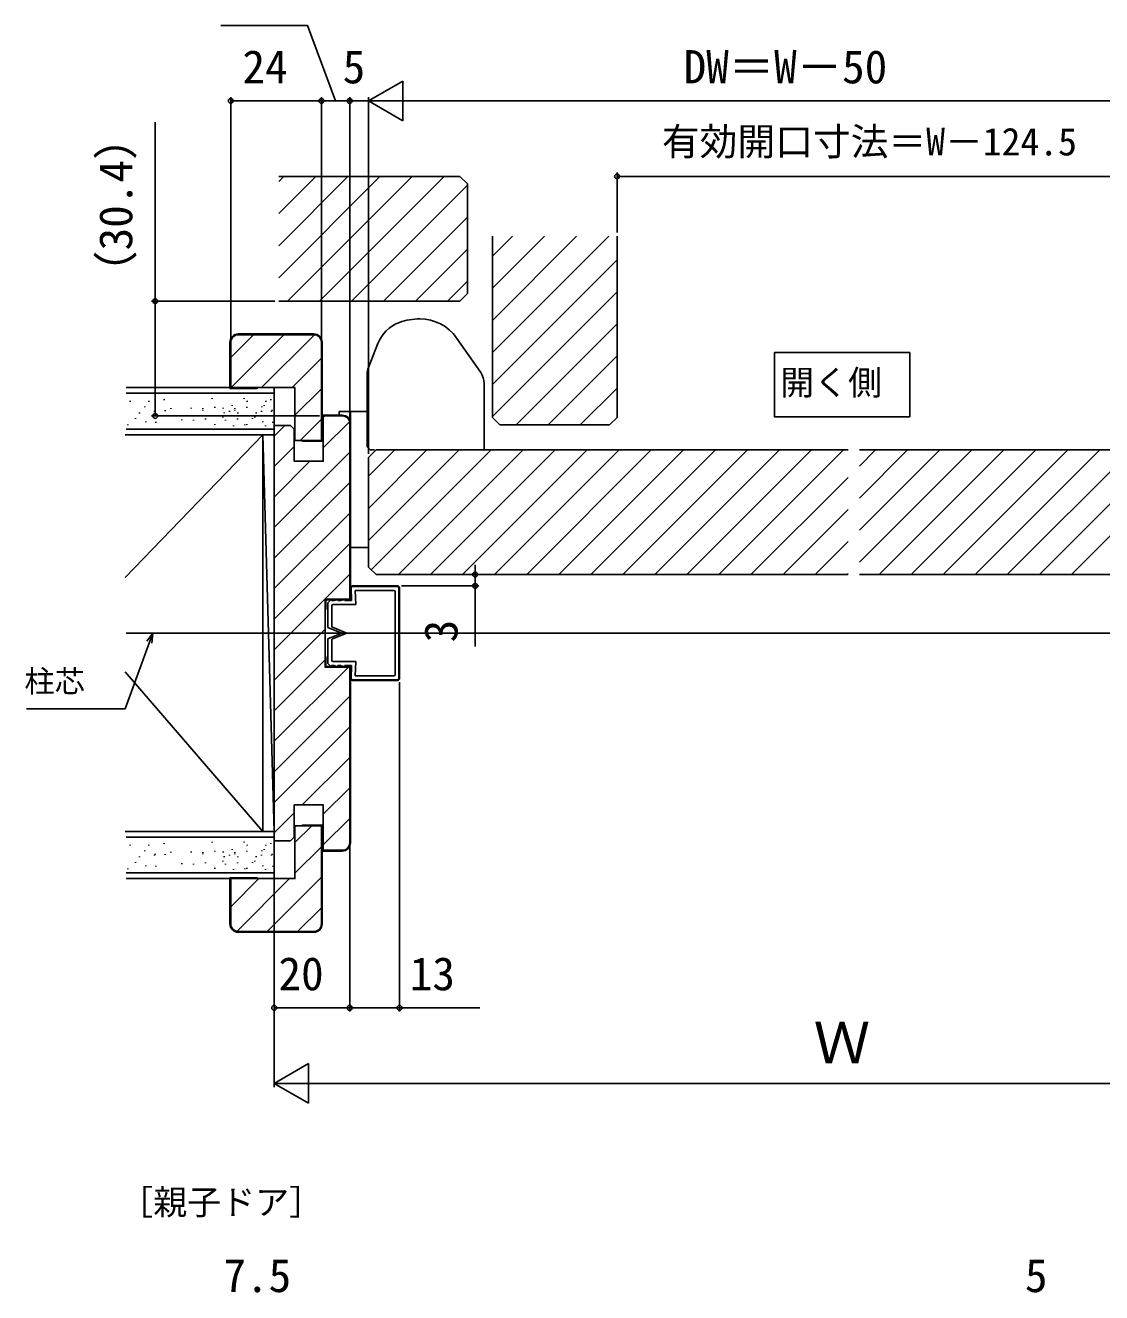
# Model space of a CAD drawing. Units: millimetres, scale not verified. Extents: x -525 to 525, y -783 to 780.
# Drawn here: x -87 to 198, y 93.3 to 428.8 of the extents above; entities that cross this region are included whole.
import ezdxf
from ezdxf.enums import TextEntityAlignment as Align

# ---------------------------------------------------------------- set-up
doc = ezdxf.new("R2010")
doc.units = ezdxf.units.MM
doc.header["$LTSCALE"] = 4
for name, color, linetype in [('0-2_USER1', 3, 'Continuous'), ('0-4_YKK_12', 2, 'Continuous'), ('0-5_YKK_13', 4, 'Continuous'), ('0-7_YKK_D', 6, 'Continuous'), ('0-9_YSS_K', 3, 'Continuous'), ('0-A_YSS_KE', 3, 'Continuous')]:
    doc.layers.add(name, color=color, linetype=linetype)
doc.styles.add('ＭＳ ゴシック', font='')
doc.styles.get('ＭＳ ゴシック').set_extended_font_data('MS Gothic')

msp = doc.modelspace()

# ---------------------------------------------------------------- linework, layer by layer
at = {"layer": '0-2_USER1'}
msp.add_lwpolyline([(147.194, 342.18), (147.194, 325.167), (111.352, 325.167), (111.352, 342.18)], close=True, dxfattribs=at)
at = {"layer": '0-4_YKK_12'}
for p, q in [((-19.916, 388.8), (28.084, 388.8)), ((-19.916, 387.436), (-18.552, 388.8)), ((-19.916, 378.951), (-10.067, 388.8)), ((-19.916, 370.466), (-1.582, 388.8)), ((-19.916, 361.98), (6.903, 388.8)), ((-17.611, 355.8), (15.389, 388.8)), ((-9.126, 355.8), (23.874, 388.8)), ((-0.641, 355.8), (30.084, 386.525)), ((30.084, 386.8), (28.084, 388.8)), ((30.084, 386.8), (30.084, 357.8)), ((7.844, 355.8), (30.084, 378.039)), ((36.684, 373), (36.684, 325)), ((36.684, 367.669), (42.015, 373)), ((36.684, 359.183), (50.5, 373)), ((36.684, 350.698), (58.986, 373)), ((36.684, 342.213), (67.471, 373)), ((69.684, 373), (69.684, 325)), ((16.33, 355.8), (30.084, 369.554)), ((36.684, 333.728), (69.684, 366.728)), ((24.815, 355.8), (30.084, 361.069)), ((-19.916, 355.8), (28.084, 355.8)), ((30.084, 357.8), (28.084, 355.8)), ((36.684, 325.242), (69.684, 358.242)), ((42.927, 323), (69.684, 349.757)), ((51.412, 323), (69.684, 341.272)), ((59.897, 323), (69.684, 332.787)), ((38.684, 323), (36.684, 325)), ((67.684, 323), (38.684, 323)), ((67.684, 323), (69.684, 325)), ((3.884, 314.398), (5.884, 316.398)), ((3.884, 309.413), (10.869, 316.398)), ((3.884, 300.928), (19.354, 316.398)), ((3.884, 292.442), (27.84, 316.398)), ((4.604, 284.678), (36.325, 316.398)), ((130.884, 316.398), (5.884, 316.398)), ((11.81, 283.398), (44.81, 316.398)), ((20.296, 283.398), (53.296, 316.398)), ((28.781, 283.398), (61.781, 316.398)), ((37.266, 283.398), (70.266, 316.398)), ((45.751, 283.398), (78.751, 316.398)), ((54.237, 283.398), (87.237, 316.398)), ((62.722, 283.398), (95.722, 316.398)), ((71.207, 283.398), (104.207, 316.398)), ((79.693, 283.398), (112.693, 316.398)), ((88.178, 283.398), (121.178, 316.398)), ((96.663, 283.398), (129.663, 316.398)), ((258.884, 316.398), (133.884, 316.398)), ((133.884, 312.134), (138.148, 316.398)), ((133.884, 303.648), (146.634, 316.398)), ((133.884, 295.163), (155.119, 316.398)), ((133.884, 286.678), (163.604, 316.398)), ((139.09, 283.398), (172.09, 316.398)), ((147.575, 283.398), (180.575, 316.398)), ((156.06, 283.398), (189.06, 316.398)), ((164.545, 283.398), (197.545, 316.398)), ((173.031, 283.398), (206.031, 316.398)), ((181.516, 283.398), (214.516, 316.398)), ((190.001, 283.398), (223.001, 316.398)), ((3.884, 285.398), (3.884, 314.398)), ((105.148, 283.398), (130.884, 309.134)), ((113.634, 283.398), (130.884, 300.648)), ((122.119, 283.398), (130.884, 292.163)), ((3.884, 285.398), (5.884, 283.398)), ((130.884, 283.398), (5.884, 283.398)), ((130.604, 283.398), (130.884, 283.678)), ((258.884, 283.398), (133.884, 283.398)), ((-0.825, 277.373), (-0.915, 279.87)), ((-0.416, 280.4), (11.584, 280.4)), ((12.084, 279.9), (12.084, 255.9)), ((325.209, 267.898), (-60.332, 267.898)), ((-0.915, 255.93), (-0.825, 258.427)), ((11.584, 255.4), (-0.416, 255.4))]:
    msp.add_line(p, q, dxfattribs=at)
for centre, start, end in [((-0.416, 279.9), 90, 183.44813), ((11.584, 279.9), 0, 90), ((-0.416, 255.9), 176.55187, 270), ((11.584, 255.9), 270, 0)]:
    msp.add_arc(centre, 0.5, start, end, dxfattribs=at)
at = {"layer": '0-5_YKK_13'}
for p, q in [((27.139, 346.069), (27.247, 345.915)), ((27.247, 345.915), (33.568, 336.886)), ((3.82, 338.23), (6.302, 344.531)), ((3.473, 317.201), (3.473, 336.398)), ((34.473, 334.018), (34.473, 316.401)), ((-0.916, 326.6), (-3.916, 326.6)), ((-3.916, 326.6), (-3.916, 325.6)), ((-0.916, 324.6), (-0.916, 326.6)), ((3.473, 326.6), (-0.916, 326.6)), ((-0.916, 324.6), (-0.916, 313.1)), ((3.473, 317.201), (4.273, 316.401)), ((5.473, 316.401), (4.273, 316.401)), ((-0.916, 307.1), (-0.916, 313.1)), ((-0.916, 301.1), (-0.916, 307.1)), ((-0.916, 301.1), (-0.916, 287.6)), ((-0.916, 290.6), (3.884, 290.6)), ((-0.916, 281.6), (-0.916, 287.6)), ((-0.616, 276.5), (-0.766, 279.879)), ((-0.416, 280.25), (11.584, 280.25)), ((10.584, 279.2), (0.327, 279.2)), ((0.499, 275.45), (0.327, 279.2)), ((10.884, 256.9), (10.884, 278.9)), ((11.934, 279.9), (11.934, 255.9)), ((-5.916, 276.9), (-6.916, 275.9)), ((-6.916, 269.4), (-6.916, 275.9)), ((-5.916, 276.9), (-5.916, 276.5)), ((-5.916, 276.5), (-5.216, 276.5)), ((-5.866, 269.713), (-5.866, 275.15)), ((-5.566, 275.45), (0.499, 275.45)), ((-5.216, 276.5), (-4.216, 276.9)), ((-4.216, 276.9), (-4.216, 276.5)), ((-3.516, 276.5), (-4.216, 276.5)), ((-3.516, 276.5), (-2.516, 276.9)), ((-2.516, 276.9), (-2.516, 276.5)), ((-2.416, 276.5), (-0.616, 276.5)), ((-6.916, 269.4), (-3.24, 267.9)), ((-5.679, 269.435), (-1.916, 267.9)), ((-6.916, 266.4), (-3.24, 267.9)), ((-6.916, 259.9), (-6.916, 266.4)), ((-5.866, 260.65), (-5.866, 266.087)), ((-5.679, 266.365), (-1.916, 267.9)), ((-5.916, 258.9), (-6.916, 259.9)), ((-5.916, 258.9), (-5.916, 259.3)), ((-5.916, 259.3), (-5.216, 259.3)), ((-5.566, 260.35), (0.499, 260.35)), ((-5.216, 259.3), (-4.216, 258.9)), ((-4.216, 258.9), (-4.216, 259.3)), ((-3.516, 259.3), (-4.216, 259.3)), ((-3.516, 259.3), (-2.516, 258.9)), ((-2.516, 258.9), (-2.516, 259.3)), ((-2.416, 259.3), (-0.616, 259.3)), ((-0.616, 259.3), (-0.766, 255.921)), ((0.499, 260.35), (0.327, 256.6)), ((-0.416, 255.55), (11.584, 255.55)), ((10.584, 256.6), (0.327, 256.6))]:
    msp.add_line(p, q, dxfattribs=at)
for centre, radius, start, end in [((15.42, 340.939), 9.8, 110, 158.5), ((17.473, 335.301), 15.8, 90, 110), ((17.473, 339.301), 11.8, 35, 90), ((8.473, 336.398), 5, 158.5, 180), ((29.473, 334.018), 5, 0, 35), ((-0.416, 279.9), 0.35, 90, 183.44813), ((10.584, 278.9), 0.3, 0, 90), ((11.584, 279.9), 0.35, 0, 90), ((-5.566, 275.15), 0.3, 90, 180), ((-5.566, 269.713), 0.3, 180, 247.805), ((-5.566, 266.087), 0.3, 112.195, 180), ((-5.566, 260.65), 0.3, 180, 270), ((-0.416, 255.9), 0.35, 176.55187, 270), ((10.584, 256.9), 0.3, 270, 0), ((11.584, 255.9), 0.35, 270, 0)]:
    msp.add_arc(centre, radius, start, end, dxfattribs=at)
at = {"layer": '0-7_YKK_D'}
for p, q in [((3.884, 408.8), (12.977, 414.05)), ((12.977, 403.55), (12.977, 414.05)), ((-32.616, 345.9), (-32.616, 409.8)), ((-8.616, 345.899), (-8.616, 409.8)), ((-8.616, 345.899), (-8.616, 409.8)), ((-1.116, 324.398), (-1.116, 409.8)), ((-1.116, 324.398), (-1.116, 409.8)), ((3.884, 315.398), (3.884, 409.8)), ((3.884, 315.398), (3.884, 409.8)), ((-8.616, 408.8), (-32.616, 408.8)), ((-8.616, 408.8), (-1.116, 408.8)), ((-1.116, 408.8), (3.884, 408.8)), ((3.884, 408.8), (12.977, 403.55)), ((3.884, 408.8), (22.07, 408.8)), ((250.384, 408.8), (14.384, 408.8)), ((69.684, 374), (69.684, 389.8)), ((252.684, 388.8), (69.684, 388.8)), ((-20.916, 355.8), (-53.616, 355.8)), ((-9.116, 325.398), (-53.616, 325.398)), ((32.084, 283.398), (32.084, 285.948)), ((12.758, 283.398), (33.084, 283.398)), ((32.084, 283.398), (32.084, 280.397)), ((12.637, 280.397), (33.084, 280.397)), ((32.084, 280.397), (32.084, 264.343)), ((12.084, 254.9), (12.084, 167.701)), ((-21.116, 211.9), (-21.116, 147.701)), ((-21.116, 211.9), (-21.116, 167.701)), ((-1.117, 211.344), (-1.117, 167.701)), ((-1.117, 211.344), (-1.117, 167.701)), ((-21.116, 168.701), (-1.117, 168.701)), ((-21.116, 148.701), (-12.023, 153.951)), ((-12.023, 143.451), (-12.023, 153.951)), ((-21.116, 148.701), (-12.023, 143.451)), ((-21.116, 148.701), (-2.93, 148.701)), ((-10.616, 148.701), (275.384, 148.701))]:
    msp.add_line(p, q, dxfattribs=at)
for points in [[(-4.866, 408.8), (-12.314, 428.8), (-35.268, 428.8)], [(-52.616, 325.398), (-52.616, 355.8), (-52.616, 403.191)], [(-53.275, 267.898), (-54.153, 265.504), (-60.602, 247.898), (-86.697, 247.898)], [(-54.794, 265.739), (-53.275, 267.898), (-53.511, 265.269)], [(-1.117, 168.701), (12.084, 168.701), (33.361, 168.701)]]:
    msp.add_lwpolyline(points, dxfattribs=at)
for centre in [(-32.616, 408.8), (-8.616, 408.8), (-8.616, 408.8), (-1.116, 408.8), (-1.116, 408.8), (69.684, 388.8), (-52.616, 355.8), (-52.616, 325.398), (32.084, 283.398), (32.084, 280.397), (-21.116, 168.701), (-1.117, 168.701), (-1.117, 168.701), (12.084, 168.701)]:
    msp.add_circle(centre, 0.637, dxfattribs=at)
at = {"layer": '0-9_YSS_K'}
for p, q in [((-32.616, 340.909), (-26.626, 346.899)), ((-32.544, 332.899), (-18.544, 346.899)), ((-24.462, 332.899), (-10.467, 346.893)), ((-16.38, 332.899), (-8.616, 340.662)), ((-21.116, 332.897), (-60.332, 332.897)), ((-21.116, 320.397), (-21.116, 332.897)), ((-15.616, 325.58), (-8.616, 332.58)), ((-21.116, 331.397), (-60.332, 331.397)), ((-59.258, 329.353), (-59.258, 329.153)), ((-54.323, 329.353), (-54.323, 329.153)), ((-50.286, 329.802), (-50.286, 329.602)), ((-37.502, 330.138), (-37.502, 329.938)), ((-29.024, 330.138), (-29.024, 329.938)), ((-28.279, 329.353), (-28.279, 329.153)), ((-23.345, 329.353), (-23.345, 329.153)), ((-21.959, 329.802), (-21.959, 329.602)), ((-56.82, 326.263), (-56.82, 326.063)), ((-55.333, 327.895), (-55.333, 327.695)), ((-52.783, 326.711), (-52.783, 326.511)), ((-52.641, 326.998), (-52.641, 326.798)), ((-49.95, 326.886), (-49.95, 326.686)), ((-48.521, 327.496), (-48.521, 327.296)), ((-43.109, 327.559), (-43.109, 327.359)), ((-39.998, 327.048), (-39.998, 326.848)), ((-39.969, 327.447), (-39.969, 327.247)), ((-36.829, 327.783), (-36.829, 327.583)), ((-34.631, 327.559), (-34.631, 327.359)), ((-34.362, 326.325), (-34.362, 326.125)), ((-32.933, 326.711), (-32.933, 326.511)), ((-32.231, 328.232), (-32.231, 328.032)), ((-31.52, 327.048), (-31.52, 326.848)), ((-31.491, 327.447), (-31.491, 327.247)), ((-30.776, 326.263), (-30.776, 326.063)), ((-28.351, 327.783), (-28.351, 327.583)), ((-25.884, 326.325), (-25.884, 326.125)), ((-25.841, 326.263), (-25.841, 326.063)), ((-24.455, 326.711), (-24.455, 326.511)), ((-24.354, 327.895), (-24.354, 327.695)), ((-23.753, 328.232), (-23.753, 328.032)), ((-21.804, 326.711), (-21.804, 326.511)), ((-21.663, 326.998), (-21.663, 326.798)), ((-59.848, 323.123), (-59.848, 322.923)), ((-57.829, 324.805), (-57.829, 324.605)), ((-55.138, 323.908), (-55.138, 323.708)), ((-52.446, 323.795), (-52.446, 323.595)), ((-45.605, 324.468), (-45.605, 324.268)), ((-42.465, 324.356), (-42.465, 324.156)), ((-39.325, 324.693), (-39.325, 324.493)), ((-36.858, 323.235), (-36.858, 323.035)), ((-34.728, 325.141), (-34.728, 324.941)), ((-33.987, 324.356), (-33.987, 324.156)), ((-31.924, 322.898), (-31.924, 322.698)), ((-30.847, 324.693), (-30.847, 324.493)), ((-28.869, 323.123), (-28.869, 322.923)), ((-28.38, 323.235), (-28.38, 323.035)), ((-26.851, 324.805), (-26.851, 324.605)), ((-26.249, 325.141), (-26.249, 324.941)), ((-24.159, 323.908), (-24.159, 323.708)), ((-23.446, 322.898), (-23.446, 322.698)), ((-21.468, 323.795), (-21.468, 323.595)), ((-21.116, 320.08), (-18.296, 322.9)), ((-14.215, 318.899), (-8.616, 324.498)), ((-8.116, 324.998), (-7.714, 325.4)), ((-8.116, 316.916), (-1.17, 323.862)), ((-24.116, 320.397), (-60.532, 282.587)), ((-60.532, 320.397), (-24.116, 320.397)), ((-21.116, 321.897), (-60.332, 321.897)), ((-60.332, 320.397), (-21.116, 320.397)), ((-24.116, 215.397), (-24.116, 320.397)), ((-21.116, 320.397), (-24.116, 320.397)), ((-21.116, 320.397), (-21.116, 215.397)), ((-21.116, 311.998), (-15.816, 317.298)), ((-21.116, 295.833), (-1.116, 315.833)), ((-21.116, 303.916), (-11.632, 313.4)), ((-21.116, 287.751), (-1.116, 307.751)), ((-21.116, 279.669), (-1.116, 299.669)), ((-21.116, 271.587), (-1.116, 291.587)), ((-21.116, 263.504), (-1.116, 283.504)), ((-21.116, 255.422), (-7.616, 268.922)), ((-21.116, 247.34), (-7.616, 260.84)), ((-21.116, 239.258), (-1.474, 258.9)), ((-24.116, 215.397), (-60.532, 257.652)), ((-21.116, 231.176), (-1.116, 251.176)), ((-21.116, 223.093), (-1.116, 243.093)), ((-13.727, 222.4), (-1.116, 235.011)), ((-8.116, 219.929), (-1.116, 226.929)), ((-21.116, 215.011), (-15.816, 220.311)), ((-8.116, 211.847), (-1.116, 218.847)), ((-24.116, 215.397), (-60.532, 215.396)), ((-21.116, 215.396), (-60.332, 215.396)), ((-21.116, 215.397), (-24.116, 215.397)), ((-21.116, 215.397), (-21.116, 202.896)), ((-15.616, 212.429), (-11.144, 216.901)), ((-21.116, 213.896), (-60.332, 213.896)), ((-59.258, 211.852), (-59.258, 211.652)), ((-54.323, 211.852), (-54.323, 211.652)), ((-50.286, 212.301), (-50.286, 212.101)), ((-37.502, 212.637), (-37.502, 212.437)), ((-29.024, 212.637), (-29.024, 212.437)), ((-28.279, 211.852), (-28.279, 211.652)), ((-23.345, 211.852), (-23.345, 211.652)), ((-21.959, 212.301), (-21.959, 212.101)), ((-56.82, 208.761), (-56.82, 208.561)), ((-55.333, 210.394), (-55.333, 210.194)), ((-52.783, 209.21), (-52.783, 209.01)), ((-52.641, 209.497), (-52.641, 209.297)), ((-49.95, 209.385), (-49.95, 209.185)), ((-48.521, 209.995), (-48.521, 209.795)), ((-43.109, 210.058), (-43.109, 209.858)), ((-39.998, 209.546), (-39.998, 209.346)), ((-39.969, 209.946), (-39.969, 209.746)), ((-36.829, 210.282), (-36.829, 210.082)), ((-34.631, 210.058), (-34.631, 209.858)), ((-34.362, 208.824), (-34.362, 208.624)), ((-32.933, 209.21), (-32.933, 209.01)), ((-32.231, 210.731), (-32.231, 210.531)), ((-31.52, 209.546), (-31.52, 209.346)), ((-31.491, 209.946), (-31.491, 209.746)), ((-30.776, 208.761), (-30.776, 208.561)), ((-28.351, 210.282), (-28.351, 210.082)), ((-25.884, 208.824), (-25.884, 208.624)), ((-25.841, 208.761), (-25.841, 208.561)), ((-24.455, 209.21), (-24.455, 209.01)), ((-24.354, 210.394), (-24.354, 210.194)), ((-23.753, 210.731), (-23.753, 210.531)), ((-21.804, 209.21), (-21.804, 209.01)), ((-21.663, 209.497), (-21.663, 209.297)), ((-15.616, 204.347), (-8.616, 211.347)), ((-59.848, 205.621), (-59.848, 205.421)), ((-57.829, 207.304), (-57.829, 207.104)), ((-55.138, 206.406), (-55.138, 206.206)), ((-52.446, 206.294), (-52.446, 206.094)), ((-45.605, 206.967), (-45.605, 206.767)), ((-42.465, 206.855), (-42.465, 206.655)), ((-39.325, 207.191), (-39.325, 206.991)), ((-36.858, 205.734), (-36.858, 205.534)), ((-34.728, 207.64), (-34.728, 207.44)), ((-33.987, 206.855), (-33.987, 206.655)), ((-31.924, 205.397), (-31.924, 205.197)), ((-30.847, 207.191), (-30.847, 206.991)), ((-28.869, 205.621), (-28.869, 205.421)), ((-28.38, 205.734), (-28.38, 205.534)), ((-26.851, 207.304), (-26.851, 207.104)), ((-26.249, 207.64), (-26.249, 207.44)), ((-24.159, 206.406), (-24.159, 206.206)), ((-23.446, 205.397), (-23.446, 205.197)), ((-21.468, 206.294), (-21.468, 206.094)), ((-21.116, 204.396), (-60.332, 204.396)), ((-21.116, 202.896), (-60.332, 202.896)), ((-32.616, 195.429), (-25.147, 202.898)), ((-31.02, 188.942), (-17.062, 202.901)), ((-22.979, 188.901), (-8.616, 203.264)), ((-14.897, 188.901), (-8.616, 195.182))]:
    msp.add_line(p, q, dxfattribs=at)
msp.add_lwpolyline([(-21.116, 215.397), (-24.116, 320.397), (-24.116, 215.397)], dxfattribs=at)
at = {"layer": '0-A_YSS_KE'}
for p, q in [((-30.616, 347.099), (-10.616, 347.099)), ((-10.616, 346.899), (-30.616, 346.899)), ((-10.616, 188.901), (-30.616, 188.901)), ((-30.616, 188.701), (-10.616, 188.701))]:
    msp.add_line(p, q, dxfattribs=at)
for points in [[(-25.616, 332.899), (-25.616, 332.699), (-32.816, 332.699), (-32.816, 344.899)], [(-32.616, 344.899), (-32.616, 332.899), (-15.616, 332.899), (-15.616, 318.899)], [(-15.616, 318.899), (-8.616, 318.899), (-8.616, 344.899)], [(-8.416, 344.899), (-8.416, 318.699), (-13.616, 318.699), (-13.616, 318.899)], [(-3.116, 325.6), (-8.316, 325.6), (-8.316, 318.6), (-8.116, 318.6)], [(-3.116, 325.4), (-8.116, 325.4), (-8.116, 313.4), (-15.816, 313.4), (-15.816, 321.9), (-16.816, 322.9), (-21.116, 322.9)], [(-21.116, 322.9), (-21.116, 212.9), (-16.816, 212.9), (-15.816, 213.9), (-15.816, 222.4), (-8.116, 222.4), (-8.116, 210.4), (-3.116, 210.4)], [(-1.116, 212.4), (-1.116, 258.9), (-7.616, 258.9), (-7.616, 276.9), (-1.116, 276.9), (-1.116, 323.4)], [(-7.616, 274.2), (-7.416, 274.2), (-7.416, 276.7), (-0.916, 276.7), (-0.916, 323.4)], [(-7.616, 261.6), (-7.416, 261.6), (-7.416, 259.1), (-0.916, 259.1), (-0.916, 212.4)], [(-32.616, 190.901), (-32.616, 202.901), (-15.616, 202.901), (-15.616, 216.901)], [(-15.616, 216.901), (-8.616, 216.901), (-8.616, 190.901)], [(-8.416, 190.901), (-8.416, 217.101), (-13.616, 217.101), (-13.616, 216.901)], [(-3.116, 210.2), (-8.316, 210.2), (-8.316, 217.2), (-8.116, 217.2)], [(-25.616, 202.901), (-25.616, 203.101), (-32.816, 203.101), (-32.816, 190.901)]]:
    msp.add_lwpolyline(points, dxfattribs=at)
for centre, radius, start, end in [((-30.616, 344.899), 2.2, 90, 180), ((-30.616, 344.899), 2, 90, 180), ((-10.616, 344.899), 2.2, 0, 90), ((-10.616, 344.899), 2, 0, 90), ((-3.116, 323.4), 2.2, 0.00001, 89.99999), ((-3.116, 323.4), 2, 0.00001, 89.99999), ((-3.116, 212.4), 2, 270.00001, 359.99999), ((-3.116, 212.4), 2.2, 270.00001, 359.99999), ((-30.616, 190.901), 2.2, 180, 270), ((-30.616, 190.901), 2, 180, 270), ((-10.616, 190.901), 2, 270, 0), ((-10.616, 190.901), 2.2, 270, 0)]:
    msp.add_arc(centre, radius, start, end, dxfattribs=at)

# ---------------------------------------------------------------- texts
at = {"layer": '0-2_USER1', "style": 'ＭＳ ゴシック'}
for s, p in [('開く側', (112.873, 328.976)), ('［親子ドア］', (-62.15, 111.976))]:
    msp.add_text(s, height=6.598, dxfattribs=at).set_placement(p, align=Align.BOTTOM_LEFT)
at = {"layer": '0-7_YKK_D', "style": 'ＭＳ ゴシック'}
for s, height, p in [('24', 8.798, (-29.514, 410.8)), ('5', 8.798, (-2.98, 410.8)), ('DW＝W－50', 8.798, (87.316, 410.8)), ('有効開口寸法＝W－124.5', 7.331, (81.553, 392.164)), ('柱芯', 5.865, (-87.243, 250.444)), ('20', 8.798, (-19.98, 170.701)), ('13', 8.798, (14.793, 170.701)), ('Ｗ', 11, (121.73, 150.701)), ('7.5', 8.798, (-34.557, 90.8)), ('5', 8.798, (177.702, 90.8))]:
    msp.add_text(s, height=height, dxfattribs=at).set_placement(p, align=Align.BOTTOM_LEFT)
for s, p in [('（30.4）', (-56.048, 357.214)), ('3', (30.084, 265.456))]:
    msp.add_text(s, height=8.798, rotation=90, dxfattribs=at).set_placement(p, align=Align.BOTTOM_LEFT)

doc.saveas('drawing.dxf')
